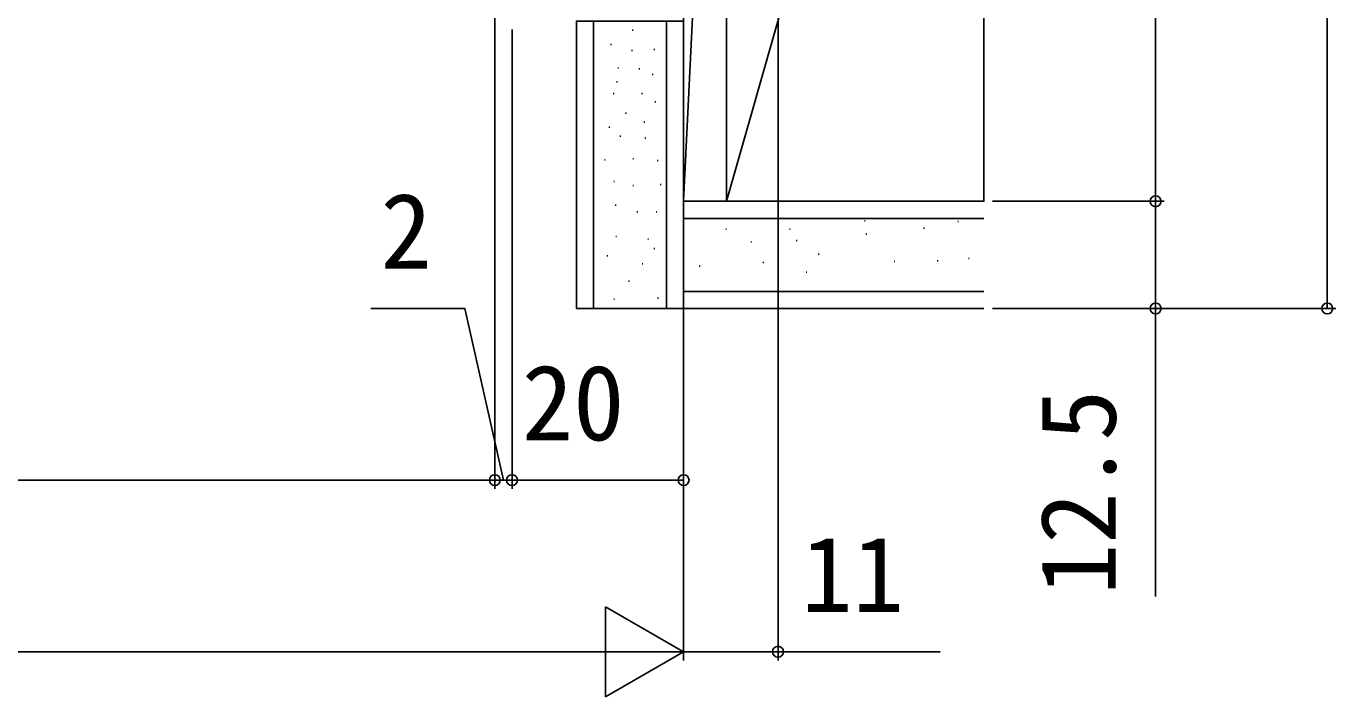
# Model space of a CAD drawing. Units: millimetres, scale not verified. Extents: x -525 to 525, y -783 to 779.
# Drawn here: x 141.2 to 293.8, y 252.3 to 330.4 of the extents above; entities that cross this region are included whole.
import ezdxf
from ezdxf.enums import TextEntityAlignment as Align

# ---------------------------------------------------------------- set-up
doc = ezdxf.new("R2010")
doc.units = ezdxf.units.MM
doc.header["$LTSCALE"] = 4
doc.layers.add('0-7_YKK_D', color=6, linetype='Continuous')
doc.layers.add('0-9_YSS_K', color=3, linetype='Continuous')
doc.styles.add('ＭＳ ゴシック', font='')
doc.styles.get('ＭＳ ゴシック').set_extended_font_data('MS Gothic')

msp = doc.modelspace()

# ---------------------------------------------------------------- linework, layer by layer
at = {"layer": '0-7_YKK_D'}
for p, q in [((292.845, 297.525), (292.845, 427.525)), ((228.845, 426.525), (228.845, 256.525)), ((272.845, 415.025), (272.845, 310.025)), ((195.845, 399.525), (195.845, 276.525)), ((195.845, 399.525), (195.845, 276.525)), ((197.845, 330.025), (197.845, 276.525)), ((197.845, 330.025), (197.845, 276.525)), ((217.845, 330.025), (217.845, 256.525)), ((217.845, 330.025), (217.845, 276.525)), ((217.845, 330.025), (217.845, 256.525)), ((253.845, 310.025), (273.845, 310.025)), ((253.845, 310.025), (273.845, 310.025)), ((253.845, 297.525), (273.845, 297.525)), ((253.845, 297.525), (293.845, 297.525)), ((195.845, 277.525), (52.345, 277.525)), ((195.845, 277.525), (193.295, 277.525)), ((195.845, 277.525), (197.845, 277.525)), ((195.845, 277.525), (197.845, 277.525)), ((217.845, 277.525), (197.845, 277.525)), ((197.845, 277.525), (200.395, 277.525)), ((217.845, 257.525), (208.752, 262.775)), ((208.752, 262.775), (208.752, 252.275)), ((207.345, 257.525), (-104.655, 257.525)), ((217.845, 257.525), (199.659, 257.525)), ((217.845, 257.525), (208.752, 252.275))]:
    msp.add_line(p, q, dxfattribs=at)
for points in [[(272.845, 310.025), (272.845, 297.525), (272.845, 263.975)], [(196.845, 277.525), (192.352, 297.525), (181.397, 297.525)], [(217.845, 257.525), (228.845, 257.525), (247.736, 257.525)]]:
    msp.add_lwpolyline(points, dxfattribs=at)
for centre in [(272.845, 310.025), (272.845, 310.025), (272.845, 297.525), (292.845, 297.525), (195.845, 277.525), (195.845, 277.525), (197.845, 277.525), (197.845, 277.525), (217.845, 277.525), (228.845, 257.525)]:
    msp.add_circle(centre, 0.637, dxfattribs=at)
at = {"layer": '0-9_YSS_K'}
for p, q in [((217.845, 310.025), (222.845, 415.025)), ((222.845, 310.025), (252.845, 415.025)), ((207.345, 331.025), (207.345, 297.525)), ((211.85, 329.964), (211.95, 329.964)), ((215.845, 297.525), (215.845, 331.025)), ((209.329, 328.284), (209.429, 328.284)), ((211.785, 327.573), (211.885, 327.573)), ((211.785, 327.573), (211.885, 327.573)), ((214.371, 327.703), (214.471, 327.703)), ((210.169, 325.57), (210.269, 325.57)), ((212.625, 325.441), (212.725, 325.441)), ((210.04, 323.955), (210.14, 323.955)), ((214.177, 324.795), (214.277, 324.795)), ((209.652, 322.598), (209.752, 322.598)), ((212.949, 322.598), (213.049, 322.598)), ((214.5, 321.628), (214.6, 321.628)), ((211.074, 320.271), (211.174, 320.271)), ((213.207, 319.238), (213.307, 319.238)), ((209.135, 318.656), (209.235, 318.656)), ((210.428, 317.622), (210.528, 317.622)), ((213.337, 317.364), (213.437, 317.364)), ((208.618, 314.844), (208.718, 314.844)), ((211.914, 314.973), (212.014, 314.973)), ((214.759, 314.779), (214.859, 314.779)), ((209.695, 312.337), (209.795, 312.337)), ((211.921, 311.856), (212.021, 311.856)), ((215.109, 311.977), (215.209, 311.977)), ((217.845, 297.525), (217.845, 310.025)), ((252.845, 310.025), (217.845, 310.025)), ((209.875, 309.571), (209.975, 309.571)), ((212.402, 308.789), (212.502, 308.789)), ((214.628, 308.789), (214.728, 308.789)), ((252.845, 308.025), (217.845, 308.025)), ((220.186, 308.025), (220.286, 308.025)), ((222.748, 306.788), (222.848, 306.788)), ((226.725, 308.025), (226.825, 308.025)), ((230.171, 306.788), (230.271, 306.788)), ((238.919, 307.76), (239.019, 307.76)), ((245.811, 306.877), (245.911, 306.877)), ((245.811, 306.877), (245.911, 306.877)), ((249.788, 307.672), (249.888, 307.672)), ((209.935, 305.902), (210.035, 305.902)), ((213.665, 305.602), (213.765, 305.602)), ((213.665, 305.602), (213.765, 305.602)), ((225.664, 305.287), (225.764, 305.287)), ((230.966, 305.463), (231.066, 305.463)), ((239.096, 306.17), (239.196, 306.17)), ((214.387, 304.519), (214.487, 304.519)), ((233.529, 303.873), (233.629, 303.873)), ((208.913, 303.677), (209.013, 303.677)), ((213.004, 302.715), (213.104, 302.715)), ((219.655, 302.46), (219.755, 302.46)), ((227.078, 302.902), (227.178, 302.902)), ((242.365, 302.99), (242.465, 302.99)), ((247.402, 303.078), (247.502, 303.078)), ((251.025, 303.343), (251.125, 303.343)), ((211.439, 300.731), (211.539, 300.731)), ((232.115, 301.753), (232.215, 301.753)), ((252.845, 299.525), (217.845, 299.525)), ((209.695, 298.626), (209.795, 298.626)), ((214.808, 298.746), (214.908, 298.746)), ((252.845, 297.525), (217.845, 297.525))]:
    msp.add_line(p, q, dxfattribs=at)
for points in [[(217.845, 310.025), (222.845, 310.025), (222.845, 415.025), (217.845, 415.025)], [(222.845, 310.025), (252.845, 310.025), (252.845, 415.025), (222.845, 415.025)], [(205.345, 297.525), (217.845, 297.525), (217.845, 331.025), (205.345, 331.025)]]:
    msp.add_lwpolyline(points, close=True, dxfattribs=at)

# ---------------------------------------------------------------- texts
at = {"layer": '0-7_YKK_D', "style": 'ＭＳ ゴシック'}
for s, p in [('2', (182.511, 299.525)), ('20', (198.982, 279.525)), ('11', (231.554, 259.525))]:
    msp.add_text(s, height=8.798, dxfattribs=at).set_placement(p, align=Align.BOTTOM_LEFT)
msp.add_text('12.5', height=8.798, rotation=90, dxfattribs=at).set_placement((270.845, 264.134), align=Align.BOTTOM_LEFT)

doc.saveas('drawing.dxf')
